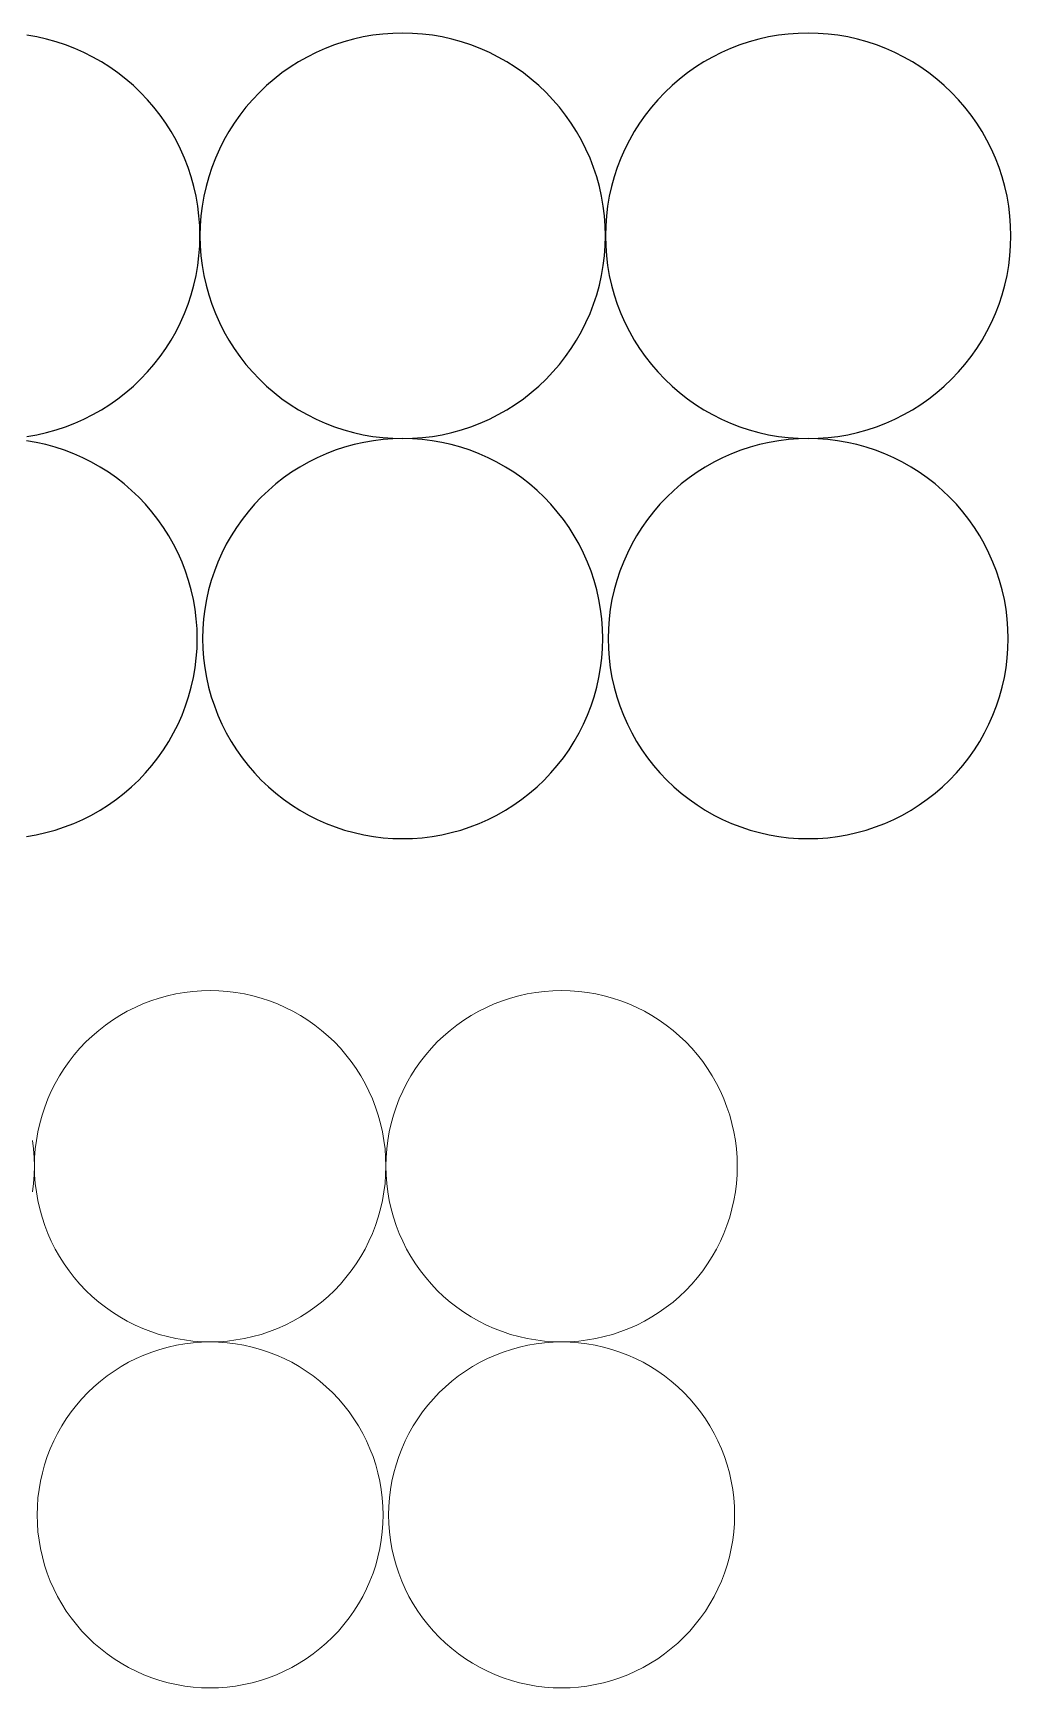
# Model space of a CAD drawing. Header units: millimetres. Extents: x 288 to 851, y 399 to 473.
# Drawn here: x 814.6 to 850.8, y 398.8 to 460.1 of the extents above; entities that cross this region are included whole.
import ezdxf

# ---------------------------------------------------------------- set-up
doc = ezdxf.new("R2010")
doc.units = ezdxf.units.MM
doc.layers.add('TOP_Full_CutOut_90', color=7, linetype='Continuous')
doc.layers.add('TOP_Full_CutOut_90_1', color=7, linetype='Continuous', lineweight=18)

msp = doc.modelspace()

# ---------------------------------------------------------------- linework, layer by layer
at = {"layer": 'TOP_Full_CutOut_90'}
for points in [[(814.380267, 445.144596), (814.742966, 445.20753), (815.10214, 445.288185), (815.456924, 445.386367), (815.806463, 445.501839), (816.149914, 445.634323), (816.486452, 445.7835), (816.815264, 445.94901), (817.135559, 446.130455), (817.446565, 446.327398), (817.747533, 446.539363), (818.037738, 446.765841), (818.316481, 447.006286), (818.583089, 447.260119), (818.836922, 447.526727), (819.077367, 447.80547), (819.303845, 448.095675), (819.515811, 448.396643), (819.712753, 448.707649), (819.894198, 449.027944), (820.059708, 449.356756), (820.208885, 449.693294), (820.341369, 450.036746), (820.456841, 450.386285), (820.555023, 450.741068), (820.635678, 451.100242), (820.698612, 451.462941), (820.743674, 451.828291), (820.770755, 452.195412), (820.779789, 452.56342), (820.770755, 452.931427), (820.743674, 453.298548), (820.698612, 453.663898), (820.635678, 454.026597), (820.555023, 454.385771), (820.456841, 454.740555), (820.341369, 455.090094), (820.208885, 455.433545), (820.059708, 455.770083), (819.894198, 456.098895), (819.712753, 456.41919), (819.515811, 456.730196), (819.303845, 457.031164), (819.077367, 457.321369), (818.836922, 457.600112), (818.583089, 457.86672), (818.316481, 458.120553), (818.037738, 458.360998), (817.747533, 458.587476), (817.446565, 458.799442), (817.135559, 458.996384), (816.815264, 459.177829), (816.486452, 459.343339), (816.149914, 459.492516), (815.806463, 459.625), (815.456924, 459.740472), (815.10214, 459.838654), (814.742966, 459.919309), (814.380267, 459.982243)], [(814.365594, 430.343513), (814.723457, 430.405609), (815.077842, 430.485188), (815.427895, 430.582061), (815.772774, 430.695994), (816.111646, 430.826711), (816.443696, 430.973899), (816.768124, 431.137202), (817.084149, 431.316228), (817.391008, 431.510544), (817.687963, 431.719684), (817.974299, 431.943142), (818.249325, 432.180381), (818.512379, 432.430829), (818.762827, 432.693883), (819.000066, 432.968909), (819.223524, 433.255245), (819.432664, 433.5522), (819.62698, 433.859059), (819.806006, 434.175084), (819.969309, 434.499512), (820.116497, 434.831562), (820.247215, 435.170435), (820.361147, 435.515313), (820.45802, 435.865366), (820.5376, 436.219751), (820.599695, 436.577614), (820.644156, 436.938093), (820.670875, 437.300319), (820.679789, 437.66342), (820.670875, 438.02652), (820.644156, 438.388746), (820.599695, 438.749225), (820.5376, 439.107088), (820.45802, 439.461473), (820.361147, 439.811526), (820.247215, 440.156405), (820.116497, 440.495277), (819.969309, 440.827327), (819.806006, 441.151755), (819.62698, 441.46778), (819.432664, 441.774639), (819.223524, 442.071594), (819.000066, 442.35793), (818.762827, 442.632956), (818.512379, 442.89601), (818.249325, 443.146458), (817.974299, 443.383697), (817.687963, 443.607155), (817.391008, 443.816295), (817.084149, 444.010611), (816.768124, 444.189637), (816.443696, 444.35294), (816.111646, 444.500128), (815.772774, 444.630846), (815.427895, 444.744778), (815.077842, 444.841651), (814.723457, 444.921231), (814.365594, 444.983326)]]:
    msp.add_lwpolyline(points, dxfattribs=at)
for points in [[(835.770755, 452.931427), (835.743674, 453.298548), (835.698612, 453.663898), (835.635678, 454.026597), (835.555023, 454.385771), (835.456841, 454.740555), (835.341369, 455.090094), (835.208885, 455.433545), (835.059708, 455.770083), (834.894198, 456.098895), (834.712753, 456.41919), (834.515811, 456.730196), (834.303845, 457.031164), (834.077367, 457.321369), (833.836922, 457.600112), (833.583089, 457.86672), (833.316481, 458.120553), (833.037738, 458.360998), (832.747533, 458.587476), (832.446565, 458.799442), (832.135559, 458.996384), (831.815264, 459.177829), (831.486452, 459.343339), (831.149914, 459.492516), (830.806463, 459.625), (830.456924, 459.740472), (830.10214, 459.838654), (829.742966, 459.919309), (829.380267, 459.982243), (829.014917, 460.027305), (828.647796, 460.054386), (828.279789, 460.06342), (827.911781, 460.054386), (827.54466, 460.027305), (827.17931, 459.982243), (826.816611, 459.919309), (826.457437, 459.838654), (826.102654, 459.740472), (825.753115, 459.625), (825.409663, 459.492516), (825.073125, 459.343339), (824.744313, 459.177829), (824.424018, 458.996384), (824.113012, 458.799442), (823.812044, 458.587476), (823.521839, 458.360998), (823.243096, 458.120553), (822.976488, 457.86672), (822.722655, 457.600112), (822.48221, 457.321369), (822.255732, 457.031164), (822.043767, 456.730196), (821.846824, 456.41919), (821.665379, 456.098895), (821.499869, 455.770083), (821.350692, 455.433545), (821.218208, 455.090094), (821.102736, 454.740555), (821.004554, 454.385771), (820.923899, 454.026597), (820.860965, 453.663898), (820.815903, 453.298548), (820.788823, 452.931427), (820.779789, 452.56342), (820.788823, 452.195412), (820.815903, 451.828291), (820.860965, 451.462941), (820.923899, 451.100242), (821.004554, 450.741068), (821.102736, 450.386285), (821.218208, 450.036746), (821.350692, 449.693294), (821.499869, 449.356756), (821.665379, 449.027944), (821.846824, 448.707649), (822.043767, 448.396643), (822.255732, 448.095675), (822.48221, 447.80547), (822.722655, 447.526727), (822.976488, 447.260119), (823.243096, 447.006286), (823.521839, 446.765841), (823.812044, 446.539363), (824.113012, 446.327398), (824.424018, 446.130455), (824.744313, 445.94901), (825.073125, 445.7835), (825.409663, 445.634323), (825.753115, 445.501839), (826.102654, 445.386367), (826.457437, 445.288185), (826.816611, 445.20753), (827.17931, 445.144596), (827.54466, 445.099534), (827.911781, 445.072454), (828.279789, 445.06342), (828.647796, 445.072454), (829.014917, 445.099534), (829.380267, 445.144596), (829.742966, 445.20753), (830.10214, 445.288185), (830.456924, 445.386367), (830.806463, 445.501839), (831.149914, 445.634323), (831.486452, 445.7835), (831.815264, 445.94901), (832.135559, 446.130455), (832.446565, 446.327398), (832.747533, 446.539363), (833.037738, 446.765841), (833.316481, 447.006286), (833.583089, 447.260119), (833.836922, 447.526727), (834.077367, 447.80547), (834.303845, 448.095675), (834.515811, 448.396643), (834.712753, 448.707649), (834.894198, 449.027944), (835.059708, 449.356756), (835.208885, 449.693294), (835.341369, 450.036746), (835.456841, 450.386285), (835.555023, 450.741068), (835.635678, 451.100242), (835.698612, 451.462941), (835.743674, 451.828291), (835.770755, 452.195412), (835.779789, 452.56342)], [(850.770755, 452.931427), (850.743674, 453.298548), (850.698612, 453.663898), (850.635678, 454.026597), (850.555023, 454.385771), (850.456841, 454.740555), (850.341369, 455.090094), (850.208885, 455.433545), (850.059708, 455.770083), (849.894198, 456.098895), (849.712753, 456.41919), (849.515811, 456.730196), (849.303845, 457.031164), (849.077367, 457.321369), (848.836922, 457.600112), (848.583089, 457.86672), (848.316481, 458.120553), (848.037738, 458.360998), (847.747533, 458.587476), (847.446565, 458.799442), (847.135559, 458.996384), (846.815264, 459.177829), (846.486452, 459.343339), (846.149914, 459.492516), (845.806463, 459.625), (845.456924, 459.740472), (845.10214, 459.838654), (844.742966, 459.919309), (844.380267, 459.982243), (844.014917, 460.027305), (843.647796, 460.054386), (843.279789, 460.06342), (842.911781, 460.054386), (842.54466, 460.027305), (842.17931, 459.982243), (841.816611, 459.919309), (841.457437, 459.838654), (841.102654, 459.740472), (840.753115, 459.625), (840.409663, 459.492516), (840.073125, 459.343339), (839.744313, 459.177829), (839.424018, 458.996384), (839.113012, 458.799442), (838.812044, 458.587476), (838.521839, 458.360998), (838.243096, 458.120553), (837.976488, 457.86672), (837.722655, 457.600112), (837.48221, 457.321369), (837.255732, 457.031164), (837.043767, 456.730196), (836.846824, 456.41919), (836.665379, 456.098895), (836.499869, 455.770083), (836.350692, 455.433545), (836.218208, 455.090094), (836.102736, 454.740555), (836.004554, 454.385771), (835.923899, 454.026597), (835.860965, 453.663898), (835.815903, 453.298548), (835.788823, 452.931427), (835.779789, 452.56342), (835.788823, 452.195412), (835.815903, 451.828291), (835.860965, 451.462941), (835.923899, 451.100242), (836.004554, 450.741068), (836.102736, 450.386285), (836.218208, 450.036746), (836.350692, 449.693294), (836.499869, 449.356756), (836.665379, 449.027944), (836.846824, 448.707649), (837.043767, 448.396643), (837.255732, 448.095675), (837.48221, 447.80547), (837.722655, 447.526727), (837.976488, 447.260119), (838.243096, 447.006286), (838.521839, 446.765841), (838.812044, 446.539363), (839.113012, 446.327398), (839.424018, 446.130455), (839.744313, 445.94901), (840.073125, 445.7835), (840.409663, 445.634323), (840.753115, 445.501839), (841.102654, 445.386367), (841.457437, 445.288185), (841.816611, 445.20753), (842.17931, 445.144596), (842.54466, 445.099534), (842.911781, 445.072454), (843.279789, 445.06342), (843.647796, 445.072454), (844.014917, 445.099534), (844.380267, 445.144596), (844.742966, 445.20753), (845.10214, 445.288185), (845.456924, 445.386367), (845.806463, 445.501839), (846.149914, 445.634323), (846.486452, 445.7835), (846.815264, 445.94901), (847.135559, 446.130455), (847.446565, 446.327398), (847.747533, 446.539363), (848.037738, 446.765841), (848.316481, 447.006286), (848.583089, 447.260119), (848.836922, 447.526727), (849.077367, 447.80547), (849.303845, 448.095675), (849.515811, 448.396643), (849.712753, 448.707649), (849.894198, 449.027944), (850.059708, 449.356756), (850.208885, 449.693294), (850.341369, 450.036746), (850.456841, 450.386285), (850.555023, 450.741068), (850.635678, 451.100242), (850.698612, 451.462941), (850.743674, 451.828291), (850.770755, 452.195412), (850.779789, 452.56342)], [(835.670875, 438.02652), (835.644156, 438.388746), (835.599695, 438.749225), (835.5376, 439.107088), (835.45802, 439.461473), (835.361147, 439.811526), (835.247215, 440.156405), (835.116497, 440.495277), (834.969309, 440.827327), (834.806006, 441.151755), (834.62698, 441.46778), (834.432664, 441.774639), (834.223524, 442.071594), (834.000066, 442.35793), (833.762827, 442.632956), (833.512379, 442.89601), (833.249325, 443.146458), (832.974299, 443.383697), (832.687963, 443.607155), (832.391008, 443.816295), (832.084149, 444.010611), (831.768124, 444.189637), (831.443696, 444.35294), (831.111646, 444.500128), (830.772774, 444.630846), (830.427895, 444.744778), (830.077842, 444.841651), (829.723457, 444.921231), (829.365594, 444.983326), (829.005115, 445.027787), (828.642889, 445.054506), (828.279789, 445.06342), (827.916688, 445.054506), (827.554462, 445.027787), (827.193983, 444.983326), (826.83612, 444.921231), (826.481735, 444.841651), (826.131682, 444.744778), (825.786804, 444.630846), (825.447931, 444.500128), (825.115881, 444.35294), (824.791453, 444.189637), (824.475428, 444.010611), (824.168569, 443.816295), (823.871614, 443.607155), (823.585278, 443.383697), (823.310252, 443.146458), (823.047198, 442.89601), (822.79675, 442.632956), (822.559511, 442.35793), (822.336053, 442.071594), (822.126913, 441.774639), (821.932597, 441.46778), (821.753571, 441.151755), (821.590268, 440.827327), (821.44308, 440.495277), (821.312363, 440.156405), (821.19843, 439.811526), (821.101557, 439.461473), (821.021978, 439.107088), (820.959882, 438.749225), (820.915422, 438.388746), (820.888702, 438.02652), (820.879789, 437.66342), (820.888702, 437.300319), (820.915422, 436.938093), (820.959882, 436.577614), (821.021978, 436.219751), (821.101557, 435.865366), (821.19843, 435.515313), (821.312363, 435.170435), (821.44308, 434.831562), (821.590268, 434.499512), (821.753571, 434.175084), (821.932597, 433.859059), (822.126913, 433.5522), (822.336053, 433.255245), (822.559511, 432.968909), (822.79675, 432.693883), (823.047198, 432.430829), (823.310252, 432.180381), (823.585278, 431.943142), (823.871614, 431.719684), (824.168569, 431.510544), (824.475428, 431.316228), (824.791453, 431.137202), (825.115881, 430.973899), (825.447931, 430.826711), (825.786804, 430.695994), (826.131682, 430.582061), (826.481735, 430.485188), (826.83612, 430.405609), (827.193983, 430.343513), (827.554462, 430.299053), (827.916688, 430.272333), (828.279789, 430.26342), (828.642889, 430.272333), (829.005115, 430.299053), (829.365594, 430.343513), (829.723457, 430.405609), (830.077842, 430.485188), (830.427895, 430.582061), (830.772774, 430.695994), (831.111646, 430.826711), (831.443696, 430.973899), (831.768124, 431.137202), (832.084149, 431.316228), (832.391008, 431.510544), (832.687963, 431.719684), (832.974299, 431.943142), (833.249325, 432.180381), (833.512379, 432.430829), (833.762827, 432.693883), (834.000066, 432.968909), (834.223524, 433.255245), (834.432664, 433.5522), (834.62698, 433.859059), (834.806006, 434.175084), (834.969309, 434.499512), (835.116497, 434.831562), (835.247215, 435.170435), (835.361147, 435.515313), (835.45802, 435.865366), (835.5376, 436.219751), (835.599695, 436.577614), (835.644156, 436.938093), (835.670875, 437.300319), (835.679789, 437.66342)], [(850.670875, 438.02652), (850.644156, 438.388746), (850.599695, 438.749225), (850.5376, 439.107088), (850.45802, 439.461473), (850.361147, 439.811526), (850.247215, 440.156405), (850.116497, 440.495277), (849.969309, 440.827327), (849.806006, 441.151755), (849.62698, 441.46778), (849.432664, 441.774639), (849.223524, 442.071594), (849.000066, 442.35793), (848.762827, 442.632956), (848.512379, 442.89601), (848.249325, 443.146458), (847.974299, 443.383697), (847.687963, 443.607155), (847.391008, 443.816295), (847.084149, 444.010611), (846.768124, 444.189637), (846.443696, 444.35294), (846.111646, 444.500128), (845.772774, 444.630846), (845.427895, 444.744778), (845.077842, 444.841651), (844.723457, 444.921231), (844.365594, 444.983326), (844.005115, 445.027787), (843.642889, 445.054506), (843.279789, 445.06342), (842.916688, 445.054506), (842.554462, 445.027787), (842.193983, 444.983326), (841.83612, 444.921231), (841.481735, 444.841651), (841.131682, 444.744778), (840.786804, 444.630846), (840.447931, 444.500128), (840.115881, 444.35294), (839.791453, 444.189637), (839.475428, 444.010611), (839.168569, 443.816295), (838.871614, 443.607155), (838.585278, 443.383697), (838.310252, 443.146458), (838.047198, 442.89601), (837.79675, 442.632956), (837.559511, 442.35793), (837.336053, 442.071594), (837.126913, 441.774639), (836.932597, 441.46778), (836.753571, 441.151755), (836.590268, 440.827327), (836.44308, 440.495277), (836.312363, 440.156405), (836.19843, 439.811526), (836.101557, 439.461473), (836.021978, 439.107088), (835.959882, 438.749225), (835.915422, 438.388746), (835.888702, 438.02652), (835.879789, 437.66342), (835.888702, 437.300319), (835.915422, 436.938093), (835.959882, 436.577614), (836.021978, 436.219751), (836.101557, 435.865366), (836.19843, 435.515313), (836.312363, 435.170435), (836.44308, 434.831562), (836.590268, 434.499512), (836.753571, 434.175084), (836.932597, 433.859059), (837.126913, 433.5522), (837.336053, 433.255245), (837.559511, 432.968909), (837.79675, 432.693883), (838.047198, 432.430829), (838.310252, 432.180381), (838.585278, 431.943142), (838.871614, 431.719684), (839.168569, 431.510544), (839.475428, 431.316228), (839.791453, 431.137202), (840.115881, 430.973899), (840.447931, 430.826711), (840.786804, 430.695994), (841.131682, 430.582061), (841.481735, 430.485188), (841.83612, 430.405609), (842.193983, 430.343513), (842.554462, 430.299053), (842.916688, 430.272333), (843.279789, 430.26342), (843.642889, 430.272333), (844.005115, 430.299053), (844.365594, 430.343513), (844.723457, 430.405609), (845.077842, 430.485188), (845.427895, 430.582061), (845.772774, 430.695994), (846.111646, 430.826711), (846.443696, 430.973899), (846.768124, 431.137202), (847.084149, 431.316228), (847.391008, 431.510544), (847.687963, 431.719684), (847.974299, 431.943142), (848.249325, 432.180381), (848.512379, 432.430829), (848.762827, 432.693883), (849.000066, 432.968909), (849.223524, 433.255245), (849.432664, 433.5522), (849.62698, 433.859059), (849.806006, 434.175084), (849.969309, 434.499512), (850.116497, 434.831562), (850.247215, 435.170435), (850.361147, 435.515313), (850.45802, 435.865366), (850.5376, 436.219751), (850.599695, 436.577614), (850.644156, 436.938093), (850.670875, 437.300319), (850.679789, 437.66342)]]:
    msp.add_lwpolyline(points, close=True, dxfattribs=at)
at = {"layer": 'TOP_Full_CutOut_90_1'}
for points in [[(827.648932, 418.464493), (827.625462, 418.782664), (827.586409, 419.099301), (827.531866, 419.41364), (827.461965, 419.724924), (827.376874, 420.032403), (827.276798, 420.335337), (827.161979, 420.632995), (827.032692, 420.924661), (826.88925, 421.209632), (826.731998, 421.487221), (826.561314, 421.756759), (826.377611, 422.017598), (826.18133, 422.269109), (825.972944, 422.510686), (825.752956, 422.741747), (825.521895, 422.961735), (825.280318, 423.170121), (825.028807, 423.366402), (824.767968, 423.550105), (824.49843, 423.720789), (824.22084, 423.878041), (823.93587, 424.021483), (823.644204, 424.15077), (823.346546, 424.265589), (823.043612, 424.365665), (822.736133, 424.450756), (822.424849, 424.520657), (822.11051, 424.5752), (821.793873, 424.614254), (821.475702, 424.637723), (821.156762, 424.645553), (820.837822, 424.637723), (820.51965, 424.614254), (820.203014, 424.5752), (819.888675, 424.520657), (819.577391, 424.450756), (819.269911, 424.365665), (818.966978, 424.265589), (818.669319, 424.15077), (818.377654, 424.021483), (818.092683, 423.878041), (817.815094, 423.720789), (817.545555, 423.550105), (817.284716, 423.366402), (817.033205, 423.170121), (816.791628, 422.961735), (816.560568, 422.741747), (816.340579, 422.510686), (816.132194, 422.269109), (815.935913, 422.017598), (815.752209, 421.756759), (815.581526, 421.487221), (815.424273, 421.209632), (815.280831, 420.924661), (815.151545, 420.632995), (815.036725, 420.335337), (814.93665, 420.032403), (814.851559, 419.724924), (814.781657, 419.41364), (814.727114, 419.099301), (814.688061, 418.782664), (814.664591, 418.464493), (814.656762, 418.145553), (814.664591, 417.826613), (814.688061, 417.508441), (814.727114, 417.191805), (814.781657, 416.877466), (814.851559, 416.566182), (814.93665, 416.258702), (815.036725, 415.955769), (815.151545, 415.658111), (815.280831, 415.366445), (815.424273, 415.081474), (815.581526, 414.803885), (815.752209, 414.534346), (815.935913, 414.273507), (816.132194, 414.021997), (816.340579, 413.78042), (816.560568, 413.549359), (816.791628, 413.329371), (817.033205, 413.120985), (817.284716, 412.924704), (817.545555, 412.741), (817.815094, 412.570317), (818.092683, 412.413065), (818.377654, 412.269622), (818.669319, 412.140336), (818.966978, 412.025516), (819.269911, 411.925441), (819.577391, 411.84035), (819.888675, 411.770449), (820.203014, 411.715906), (820.51965, 411.676852), (820.837822, 411.653382), (821.156762, 411.645553), (821.475702, 411.653382), (821.793873, 411.676852), (822.11051, 411.715906), (822.424849, 411.770449), (822.736133, 411.84035), (823.043612, 411.925441), (823.346546, 412.025516), (823.644204, 412.140336), (823.93587, 412.269622), (824.22084, 412.413065), (824.49843, 412.570317), (824.767968, 412.741), (825.028807, 412.924704), (825.280318, 413.120985), (825.521895, 413.329371), (825.752956, 413.549359), (825.972944, 413.78042), (826.18133, 414.021997), (826.377611, 414.273507), (826.561314, 414.534346), (826.731998, 414.803885), (826.88925, 415.081474), (827.032692, 415.366445), (827.161979, 415.658111), (827.276798, 415.955769), (827.376874, 416.258702), (827.461965, 416.566182), (827.531866, 416.877466), (827.586409, 417.191805), (827.625462, 417.508441), (827.648932, 417.826613), (827.656762, 418.145553)], [(840.648932, 418.464493), (840.625462, 418.782664), (840.586409, 419.099301), (840.531866, 419.41364), (840.461965, 419.724924), (840.376874, 420.032403), (840.276798, 420.335337), (840.161979, 420.632995), (840.032692, 420.924661), (839.88925, 421.209632), (839.731998, 421.487221), (839.561314, 421.756759), (839.377611, 422.017598), (839.18133, 422.269109), (838.972944, 422.510686), (838.752956, 422.741747), (838.521895, 422.961735), (838.280318, 423.170121), (838.028807, 423.366402), (837.767968, 423.550105), (837.49843, 423.720789), (837.22084, 423.878041), (836.93587, 424.021483), (836.644204, 424.15077), (836.346546, 424.265589), (836.043612, 424.365665), (835.736133, 424.450756), (835.424849, 424.520657), (835.11051, 424.5752), (834.793873, 424.614254), (834.475702, 424.637723), (834.156762, 424.645553), (833.837822, 424.637723), (833.51965, 424.614254), (833.203014, 424.5752), (832.888675, 424.520657), (832.577391, 424.450756), (832.269911, 424.365665), (831.966978, 424.265589), (831.669319, 424.15077), (831.377654, 424.021483), (831.092683, 423.878041), (830.815094, 423.720789), (830.545555, 423.550105), (830.284716, 423.366402), (830.033205, 423.170121), (829.791628, 422.961735), (829.560568, 422.741747), (829.340579, 422.510686), (829.132194, 422.269109), (828.935913, 422.017598), (828.752209, 421.756759), (828.581526, 421.487221), (828.424273, 421.209632), (828.280831, 420.924661), (828.151545, 420.632995), (828.036725, 420.335337), (827.93665, 420.032403), (827.851559, 419.724924), (827.781657, 419.41364), (827.727114, 419.099301), (827.688061, 418.782664), (827.664591, 418.464493), (827.656762, 418.145553), (827.664591, 417.826613), (827.688061, 417.508441), (827.727114, 417.191805), (827.781657, 416.877466), (827.851559, 416.566182), (827.93665, 416.258702), (828.036725, 415.955769), (828.151545, 415.658111), (828.280831, 415.366445), (828.424273, 415.081474), (828.581526, 414.803885), (828.752209, 414.534346), (828.935913, 414.273507), (829.132194, 414.021997), (829.340579, 413.78042), (829.560568, 413.549359), (829.791628, 413.329371), (830.033205, 413.120985), (830.284716, 412.924704), (830.545555, 412.741), (830.815094, 412.570317), (831.092683, 412.413065), (831.377654, 412.269622), (831.669319, 412.140336), (831.966978, 412.025516), (832.269911, 411.925441), (832.577391, 411.84035), (832.888675, 411.770449), (833.203014, 411.715906), (833.51965, 411.676852), (833.837822, 411.653382), (834.156762, 411.645553), (834.475702, 411.653382), (834.793873, 411.676852), (835.11051, 411.715906), (835.424849, 411.770449), (835.736133, 411.84035), (836.043612, 411.925441), (836.346546, 412.025516), (836.644204, 412.140336), (836.93587, 412.269622), (837.22084, 412.413065), (837.49843, 412.570317), (837.767968, 412.741), (838.028807, 412.924704), (838.280318, 413.120985), (838.521895, 413.329371), (838.752956, 413.549359), (838.972944, 413.78042), (839.18133, 414.021997), (839.377611, 414.273507), (839.561314, 414.534346), (839.731998, 414.803885), (839.88925, 415.081474), (840.032692, 415.366445), (840.161979, 415.658111), (840.276798, 415.955769), (840.376874, 416.258702), (840.461965, 416.566182), (840.531866, 416.877466), (840.586409, 417.191805), (840.625462, 417.508441), (840.648932, 417.826613), (840.656762, 418.145553)], [(827.549053, 405.559586), (827.525944, 405.872863), (827.487491, 406.184628), (827.433787, 406.494131), (827.364962, 406.800626), (827.28118, 407.103375), (827.182644, 407.401648), (827.069591, 407.694727), (826.942293, 407.981905), (826.801058, 408.262492), (826.646225, 408.53581), (826.478167, 408.801202), (826.29729, 409.058028), (826.104029, 409.30567), (825.898849, 409.54353), (825.682245, 409.771036), (825.454739, 409.98764), (825.216879, 410.19282), (824.969237, 410.386081), (824.712411, 410.566958), (824.447019, 410.735016), (824.173701, 410.889849), (823.893114, 411.031084), (823.605936, 411.158382), (823.312857, 411.271435), (823.014584, 411.369971), (822.711835, 411.453753), (822.40534, 411.522579), (822.095837, 411.576283), (821.784071, 411.614735), (821.470795, 411.637844), (821.156762, 411.645553), (820.842729, 411.637844), (820.529452, 411.614735), (820.217687, 411.576283), (819.908184, 411.522579), (819.601689, 411.453753), (819.29894, 411.369971), (819.000667, 411.271435), (818.707588, 411.158382), (818.420409, 411.031084), (818.139823, 410.889849), (817.866504, 410.735016), (817.601112, 410.566958), (817.344286, 410.386081), (817.096645, 410.19282), (816.858784, 409.98764), (816.631278, 409.771036), (816.414674, 409.54353), (816.209495, 409.30567), (816.016233, 409.058028), (815.835356, 408.801202), (815.667299, 408.53581), (815.512466, 408.262492), (815.37123, 407.981905), (815.243933, 407.694727), (815.13088, 407.401648), (815.032344, 407.103375), (814.948562, 406.800626), (814.879736, 406.494131), (814.826032, 406.184628), (814.787579, 405.872863), (814.764471, 405.559586), (814.756762, 405.245553), (814.764471, 404.93152), (814.787579, 404.618243), (814.826032, 404.306478), (814.879736, 403.996975), (814.948562, 403.69048), (815.032344, 403.387731), (815.13088, 403.089458), (815.243933, 402.796379), (815.37123, 402.5092), (815.512466, 402.228614), (815.667299, 401.955295), (815.835356, 401.689903), (816.016233, 401.433077), (816.209495, 401.185436), (816.414674, 400.947576), (816.631278, 400.720069), (816.858784, 400.503466), (817.096645, 400.298286), (817.344286, 400.105025), (817.601112, 399.924147), (817.866504, 399.75609), (818.139823, 399.601257), (818.420409, 399.460021), (818.707588, 399.332724), (819.000667, 399.219671), (819.29894, 399.121135), (819.601689, 399.037353), (819.908184, 398.968527), (820.217687, 398.914823), (820.529452, 398.876371), (820.842729, 398.853262), (821.156762, 398.845553), (821.470795, 398.853262), (821.784071, 398.876371), (822.095837, 398.914823), (822.40534, 398.968527), (822.711835, 399.037353), (823.014584, 399.121135), (823.312857, 399.219671), (823.605936, 399.332724), (823.893114, 399.460021), (824.173701, 399.601257), (824.447019, 399.75609), (824.712411, 399.924147), (824.969237, 400.105025), (825.216879, 400.298286), (825.454739, 400.503466), (825.682245, 400.720069), (825.898849, 400.947576), (826.104029, 401.185436), (826.29729, 401.433077), (826.478167, 401.689903), (826.646225, 401.955295), (826.801058, 402.228614), (826.942293, 402.5092), (827.069591, 402.796379), (827.182644, 403.089458), (827.28118, 403.387731), (827.364962, 403.69048), (827.433787, 403.996975), (827.487491, 404.306478), (827.525944, 404.618243), (827.549053, 404.93152), (827.556762, 405.245553)], [(840.549053, 405.559586), (840.525944, 405.872863), (840.487491, 406.184628), (840.433787, 406.494131), (840.364962, 406.800626), (840.28118, 407.103375), (840.182644, 407.401648), (840.069591, 407.694727), (839.942293, 407.981905), (839.801058, 408.262492), (839.646225, 408.53581), (839.478167, 408.801202), (839.29729, 409.058028), (839.104029, 409.30567), (838.898849, 409.54353), (838.682245, 409.771036), (838.454739, 409.98764), (838.216879, 410.19282), (837.969237, 410.386081), (837.712411, 410.566958), (837.447019, 410.735016), (837.173701, 410.889849), (836.893114, 411.031084), (836.605936, 411.158382), (836.312857, 411.271435), (836.014584, 411.369971), (835.711835, 411.453753), (835.40534, 411.522579), (835.095837, 411.576283), (834.784071, 411.614735), (834.470795, 411.637844), (834.156762, 411.645553), (833.842729, 411.637844), (833.529452, 411.614735), (833.217687, 411.576283), (832.908184, 411.522579), (832.601689, 411.453753), (832.29894, 411.369971), (832.000667, 411.271435), (831.707588, 411.158382), (831.420409, 411.031084), (831.139823, 410.889849), (830.866504, 410.735016), (830.601112, 410.566958), (830.344286, 410.386081), (830.096645, 410.19282), (829.858784, 409.98764), (829.631278, 409.771036), (829.414674, 409.54353), (829.209495, 409.30567), (829.016233, 409.058028), (828.835356, 408.801202), (828.667299, 408.53581), (828.512466, 408.262492), (828.37123, 407.981905), (828.243933, 407.694727), (828.13088, 407.401648), (828.032344, 407.103375), (827.948562, 406.800626), (827.879736, 406.494131), (827.826032, 406.184628), (827.787579, 405.872863), (827.764471, 405.559586), (827.756762, 405.245553), (827.764471, 404.93152), (827.787579, 404.618243), (827.826032, 404.306478), (827.879736, 403.996975), (827.948562, 403.69048), (828.032344, 403.387731), (828.13088, 403.089458), (828.243933, 402.796379), (828.37123, 402.5092), (828.512466, 402.228614), (828.667299, 401.955295), (828.835356, 401.689903), (829.016233, 401.433077), (829.209495, 401.185436), (829.414674, 400.947576), (829.631278, 400.720069), (829.858784, 400.503466), (830.096645, 400.298286), (830.344286, 400.105025), (830.601112, 399.924147), (830.866504, 399.75609), (831.139823, 399.601257), (831.420409, 399.460021), (831.707588, 399.332724), (832.000667, 399.219671), (832.29894, 399.121135), (832.601689, 399.037353), (832.908184, 398.968527), (833.217687, 398.914823), (833.529452, 398.876371), (833.842729, 398.853262), (834.156762, 398.845553), (834.470795, 398.853262), (834.784071, 398.876371), (835.095837, 398.914823), (835.40534, 398.968527), (835.711835, 399.037353), (836.014584, 399.121135), (836.312857, 399.219671), (836.605936, 399.332724), (836.893114, 399.460021), (837.173701, 399.601257), (837.447019, 399.75609), (837.712411, 399.924147), (837.969237, 400.105025), (838.216879, 400.298286), (838.454739, 400.503466), (838.682245, 400.720069), (838.898849, 400.947576), (839.104029, 401.185436), (839.29729, 401.433077), (839.478167, 401.689903), (839.646225, 401.955295), (839.801058, 402.228614), (839.942293, 402.5092), (840.069591, 402.796379), (840.182644, 403.089458), (840.28118, 403.387731), (840.364962, 403.69048), (840.433787, 403.996975), (840.487491, 404.306478), (840.525944, 404.618243), (840.549053, 404.93152), (840.556762, 405.245553)]]:
    msp.add_lwpolyline(points, close=True, dxfattribs=at)
msp.add_lwpolyline([(814.586409, 417.191805), (814.625462, 417.508441), (814.648932, 417.826613), (814.656762, 418.145553), (814.648932, 418.464493), (814.625462, 418.782664), (814.586409, 419.099301)], dxfattribs=at)

doc.saveas('drawing.dxf')
